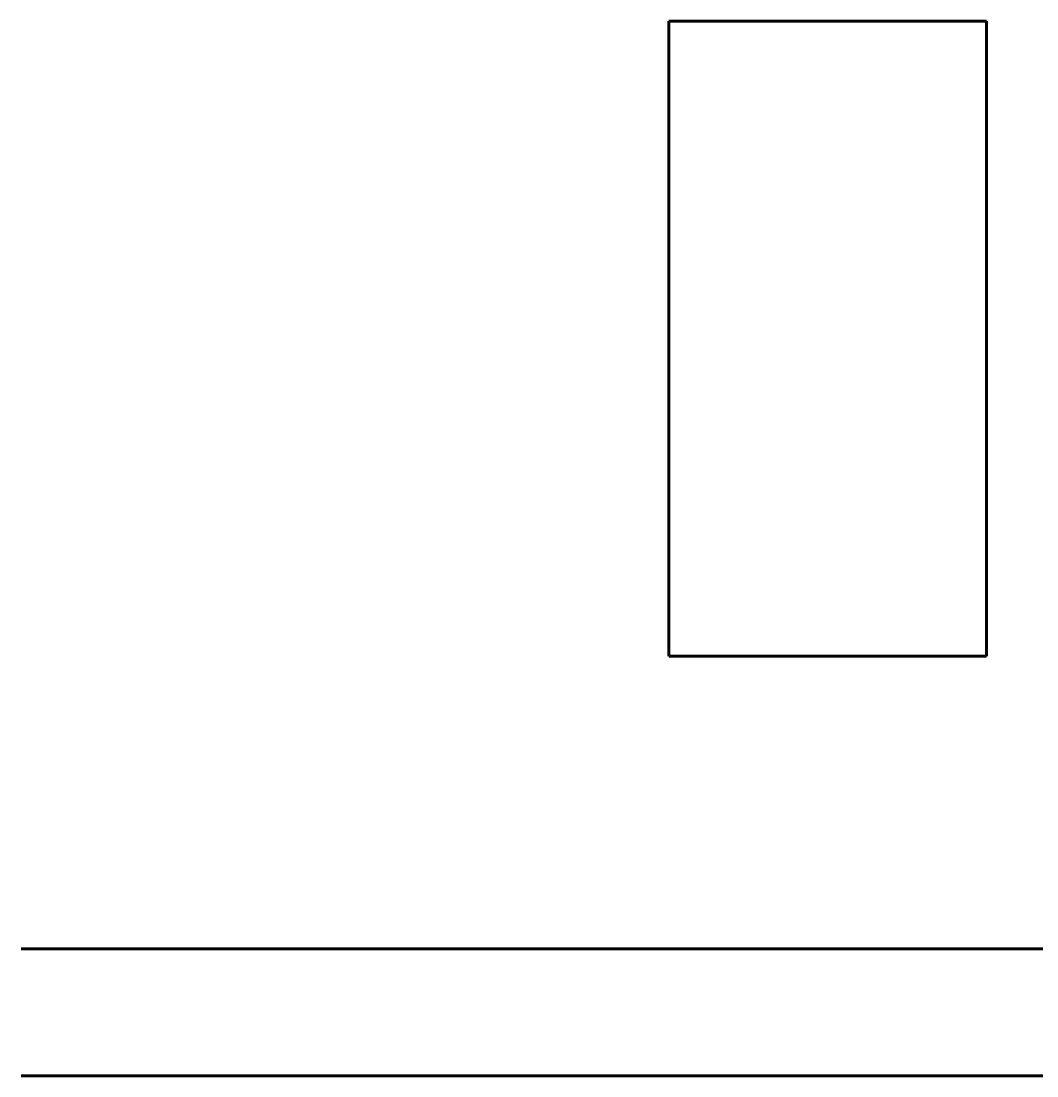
# Model space of a CAD drawing. Extents: x 0 to 297, y 0 to 292.
# Drawn here: x 212.642 to 216.642, y 68.519 to 72.672 of the extents above; entities that cross this region are included whole.
import ezdxf

# ---------------------------------------------------------------- set-up
doc = ezdxf.new("R2010")
doc.units = 0
doc.header["$MEASUREMENT"] = 0
doc.linetypes.add('K5LT_BASIC', pattern=[0])
doc.layers.add('Системный слой', color=7, linetype='Continuous')

# ---------------------------------------------------------------- blocks, each defined once
blk = doc.blocks.new('*U')
at = {"layer": 'Системный слой', "linetype": 'K5LT_BASIC', "lineweight": 60}
for p, q in [((216.4433, 72.6718), (215.1933, 72.6718)), ((215.1933, 72.6718), (215.1933, 70.1718)), ((216.4433, 70.1718), (216.4433, 72.6718)), ((215.1933, 70.1718), (216.4433, 70.1718))]:
    blk.add_line(p, q, dxfattribs=at)

msp = doc.modelspace()

# ---------------------------------------------------------------- linework, layer by layer
at = {"layer": 'Системный слой', "linetype": 'K5LT_BASIC', "lineweight": 60}
for p, q in [((212.6422, 69.019), (218.6422, 69.019)), ((218.642, 68.5189), (212.642, 68.5189))]:
    msp.add_line(p, q, dxfattribs=at)

# ---------------------------------------------------------------- block references
at = {"layer": 'Системный слой'}
msp.add_blockref('*U', (0, 0), dxfattribs=at)
msp.add_blockref('*U', (0, 0), dxfattribs=at)
msp.add_blockref('*U', (0, 0), dxfattribs=at)
msp.add_blockref('*U', (0, 0), dxfattribs=at)
msp.add_blockref('*U', (0, 0), dxfattribs=at)
msp.add_blockref('*U', (0, 0), dxfattribs=at)
msp.add_blockref('*U', (0, 0), dxfattribs=at)
msp.add_blockref('*U', (0, 0), dxfattribs=at)
msp.add_blockref('*U', (0, 0), dxfattribs=at)
msp.add_blockref('*U', (0, 0), dxfattribs=at)
msp.add_blockref('*U', (0, 0), dxfattribs=at)
msp.add_blockref('*U', (0, 0), dxfattribs=at)
msp.add_blockref('*U', (0, 0), dxfattribs=at)
msp.add_blockref('*U', (0, 0), dxfattribs=at)
msp.add_blockref('*U', (0, 0), dxfattribs=at)
msp.add_blockref('*U', (0, 0), dxfattribs=at)
msp.add_blockref('*U', (0, 0), dxfattribs=at)
msp.add_blockref('*U', (0, 0), dxfattribs=at)
msp.add_blockref('*U', (0, 0), dxfattribs=at)
msp.add_blockref('*U', (0, 0), dxfattribs=at)
msp.add_blockref('*U', (0, 0), dxfattribs=at)
msp.add_blockref('*U', (0, 0), dxfattribs=at)
msp.add_blockref('*U', (0, 0), dxfattribs=at)
msp.add_blockref('*U', (0, 0), dxfattribs=at)
msp.add_blockref('*U', (0, 0), dxfattribs=at)
msp.add_blockref('*U', (0, 0), dxfattribs=at)
msp.add_blockref('*U', (0, 0), dxfattribs=at)
msp.add_blockref('*U', (0, 0), dxfattribs=at)
msp.add_blockref('*U', (0, 0), dxfattribs=at)
msp.add_blockref('*U', (0, 0), dxfattribs=at)
msp.add_blockref('*U', (0, 0), dxfattribs=at)
msp.add_blockref('*U', (0, 0), dxfattribs=at)
msp.add_blockref('*U', (0, 0), dxfattribs=at)
msp.add_blockref('*U', (0, 0), dxfattribs=at)
msp.add_blockref('*U', (0, 0), dxfattribs=at)
msp.add_blockref('*U', (0, 0), dxfattribs=at)
msp.add_blockref('*U', (0, 0), dxfattribs=at)
msp.add_blockref('*U', (0, 0), dxfattribs=at)
msp.add_blockref('*U', (0, 0), dxfattribs=at)
msp.add_blockref('*U', (0, 0), dxfattribs=at)
msp.add_blockref('*U', (0, 0), dxfattribs=at)
msp.add_blockref('*U', (0, 0), dxfattribs=at)
msp.add_blockref('*U', (0, 0), dxfattribs=at)
msp.add_blockref('*U', (0, 0), dxfattribs=at)
msp.add_blockref('*U', (0, 0), dxfattribs=at)
msp.add_blockref('*U', (0, 0), dxfattribs=at)
msp.add_blockref('*U', (0, 0), dxfattribs=at)
msp.add_blockref('*U', (0, 0), dxfattribs=at)
msp.add_blockref('*U', (0, 0), dxfattribs=at)
msp.add_blockref('*U', (0, 0), dxfattribs=at)
msp.add_blockref('*U', (0, 0), dxfattribs=at)
msp.add_blockref('*U', (0, 0), dxfattribs=at)
msp.add_blockref('*U', (0, 0), dxfattribs=at)
msp.add_blockref('*U', (0, 0), dxfattribs=at)
msp.add_blockref('*U', (0, 0), dxfattribs=at)
msp.add_blockref('*U', (0, 0), dxfattribs=at)
msp.add_blockref('*U', (0, 0), dxfattribs=at)
msp.add_blockref('*U', (0, 0), dxfattribs=at)
msp.add_blockref('*U', (0, 0), dxfattribs=at)
msp.add_blockref('*U', (0, 0), dxfattribs=at)
msp.add_blockref('*U', (0, 0), dxfattribs=at)
msp.add_blockref('*U', (0, 0), dxfattribs=at)
msp.add_blockref('*U', (0, 0), dxfattribs=at)
msp.add_blockref('*U', (0, 0), dxfattribs=at)
msp.add_blockref('*U', (0, 0), dxfattribs=at)
msp.add_blockref('*U', (0, 0), dxfattribs=at)
msp.add_blockref('*U', (0, 0), dxfattribs=at)
msp.add_blockref('*U', (0, 0), dxfattribs=at)
msp.add_blockref('*U', (0, 0), dxfattribs=at)
msp.add_blockref('*U', (0, 0), dxfattribs=at)
msp.add_blockref('*U', (0, 0), dxfattribs=at)
msp.add_blockref('*U', (0, 0), dxfattribs=at)
msp.add_blockref('*U', (0, 0), dxfattribs=at)
msp.add_blockref('*U', (0, 0), dxfattribs=at)
msp.add_blockref('*U', (0, 0), dxfattribs=at)
msp.add_blockref('*U', (0, 0), dxfattribs=at)
msp.add_blockref('*U', (0, 0), dxfattribs=at)
msp.add_blockref('*U', (0, 0), dxfattribs=at)
msp.add_blockref('*U', (0, 0), dxfattribs=at)
msp.add_blockref('*U', (0, 0), dxfattribs=at)
msp.add_blockref('*U', (0, 0), dxfattribs=at)
msp.add_blockref('*U', (0, 0), dxfattribs=at)
msp.add_blockref('*U', (0, 0), dxfattribs=at)
msp.add_blockref('*U', (0, 0), dxfattribs=at)
msp.add_blockref('*U', (0, 0), dxfattribs=at)
msp.add_blockref('*U', (0, 0), dxfattribs=at)
msp.add_blockref('*U', (0, 0), dxfattribs=at)
msp.add_blockref('*U', (0, 0), dxfattribs=at)
msp.add_blockref('*U', (0, 0), dxfattribs=at)
msp.add_blockref('*U', (0, 0), dxfattribs=at)
msp.add_blockref('*U', (0, 0), dxfattribs=at)
msp.add_blockref('*U', (0, 0), dxfattribs=at)
msp.add_blockref('*U', (0, 0), dxfattribs=at)
msp.add_blockref('*U', (0, 0), dxfattribs=at)
msp.add_blockref('*U', (0, 0), dxfattribs=at)
msp.add_blockref('*U', (0, 0), dxfattribs=at)
msp.add_blockref('*U', (0, 0), dxfattribs=at)
msp.add_blockref('*U', (0, 0), dxfattribs=at)
msp.add_blockref('*U', (0, 0), dxfattribs=at)
msp.add_blockref('*U', (0, 0), dxfattribs=at)
msp.add_blockref('*U', (0, 0), dxfattribs=at)
msp.add_blockref('*U', (0, 0), dxfattribs=at)
msp.add_blockref('*U', (0, 0), dxfattribs=at)
msp.add_blockref('*U', (0, 0), dxfattribs=at)
msp.add_blockref('*U', (0, 0), dxfattribs=at)
msp.add_blockref('*U', (0, 0), dxfattribs=at)
msp.add_blockref('*U', (0, 0), dxfattribs=at)
msp.add_blockref('*U', (0, 0), dxfattribs=at)
msp.add_blockref('*U', (0, 0), dxfattribs=at)
msp.add_blockref('*U', (0, 0), dxfattribs=at)
msp.add_blockref('*U', (0, 0), dxfattribs=at)
msp.add_blockref('*U', (0, 0), dxfattribs=at)
msp.add_blockref('*U', (0, 0), dxfattribs=at)
msp.add_blockref('*U', (0, 0), dxfattribs=at)
msp.add_blockref('*U', (0, 0), dxfattribs=at)
msp.add_blockref('*U', (0, 0), dxfattribs=at)
msp.add_blockref('*U', (0, 0), dxfattribs=at)
msp.add_blockref('*U', (0, 0), dxfattribs=at)
msp.add_blockref('*U', (0, 0), dxfattribs=at)
msp.add_blockref('*U', (0, 0), dxfattribs=at)
msp.add_blockref('*U', (0, 0), dxfattribs=at)
msp.add_blockref('*U', (0, 0), dxfattribs=at)
msp.add_blockref('*U', (0, 0), dxfattribs=at)
msp.add_blockref('*U', (0, 0), dxfattribs=at)
msp.add_blockref('*U', (0, 0), dxfattribs=at)
msp.add_blockref('*U', (0, 0), dxfattribs=at)
msp.add_blockref('*U', (0, 0), dxfattribs=at)
msp.add_blockref('*U', (0, 0), dxfattribs=at)
msp.add_blockref('*U', (0, 0), dxfattribs=at)
msp.add_blockref('*U', (0, 0), dxfattribs=at)
msp.add_blockref('*U', (0, 0), dxfattribs=at)
msp.add_blockref('*U', (0, 0), dxfattribs=at)
msp.add_blockref('*U', (0, 0), dxfattribs=at)
msp.add_blockref('*U', (0, 0), dxfattribs=at)
msp.add_blockref('*U', (0, 0), dxfattribs=at)
msp.add_blockref('*U', (0, 0), dxfattribs=at)
msp.add_blockref('*U', (0, 0), dxfattribs=at)
msp.add_blockref('*U', (0, 0), dxfattribs=at)
msp.add_blockref('*U', (0, 0), dxfattribs=at)
msp.add_blockref('*U', (0, 0), dxfattribs=at)
msp.add_blockref('*U', (0, 0), dxfattribs=at)
msp.add_blockref('*U', (0, 0), dxfattribs=at)
msp.add_blockref('*U', (0, 0), dxfattribs=at)
msp.add_blockref('*U', (0, 0), dxfattribs=at)
msp.add_blockref('*U', (0, 0), dxfattribs=at)
msp.add_blockref('*U', (0, 0), dxfattribs=at)
msp.add_blockref('*U', (0, 0), dxfattribs=at)
msp.add_blockref('*U', (0, 0), dxfattribs=at)
msp.add_blockref('*U', (0, 0), dxfattribs=at)
msp.add_blockref('*U', (0, 0), dxfattribs=at)
msp.add_blockref('*U', (0, 0), dxfattribs=at)
msp.add_blockref('*U', (0, 0), dxfattribs=at)
msp.add_blockref('*U', (0, 0), dxfattribs=at)
msp.add_blockref('*U', (0, 0), dxfattribs=at)
msp.add_blockref('*U', (0, 0), dxfattribs=at)
msp.add_blockref('*U', (0, 0), dxfattribs=at)
msp.add_blockref('*U', (0, 0), dxfattribs=at)
msp.add_blockref('*U', (0, 0), dxfattribs=at)
msp.add_blockref('*U', (0, 0), dxfattribs=at)
msp.add_blockref('*U', (0, 0), dxfattribs=at)
msp.add_blockref('*U', (0, 0), dxfattribs=at)
msp.add_blockref('*U', (0, 0), dxfattribs=at)
msp.add_blockref('*U', (0, 0), dxfattribs=at)
msp.add_blockref('*U', (0, 0), dxfattribs=at)
msp.add_blockref('*U', (0, 0), dxfattribs=at)
msp.add_blockref('*U', (0, 0), dxfattribs=at)
msp.add_blockref('*U', (0, 0), dxfattribs=at)
msp.add_blockref('*U', (0, 0), dxfattribs=at)
msp.add_blockref('*U', (0, 0), dxfattribs=at)
msp.add_blockref('*U', (0, 0), dxfattribs=at)
msp.add_blockref('*U', (0, 0), dxfattribs=at)
msp.add_blockref('*U', (0, 0), dxfattribs=at)
msp.add_blockref('*U', (0, 0), dxfattribs=at)
msp.add_blockref('*U', (0, 0), dxfattribs=at)
msp.add_blockref('*U', (0, 0), dxfattribs=at)
msp.add_blockref('*U', (0, 0), dxfattribs=at)
msp.add_blockref('*U', (0, 0), dxfattribs=at)
msp.add_blockref('*U', (0, 0), dxfattribs=at)
msp.add_blockref('*U', (0, 0), dxfattribs=at)
msp.add_blockref('*U', (0, 0), dxfattribs=at)
msp.add_blockref('*U', (0, 0), dxfattribs=at)
msp.add_blockref('*U', (0, 0), dxfattribs=at)
msp.add_blockref('*U', (0, 0), dxfattribs=at)
msp.add_blockref('*U', (0, 0), dxfattribs=at)
msp.add_blockref('*U', (0, 0), dxfattribs=at)
msp.add_blockref('*U', (0, 0), dxfattribs=at)
msp.add_blockref('*U', (0, 0), dxfattribs=at)
msp.add_blockref('*U', (0, 0), dxfattribs=at)
msp.add_blockref('*U', (0, 0), dxfattribs=at)
msp.add_blockref('*U', (0, 0), dxfattribs=at)
msp.add_blockref('*U', (0, 0), dxfattribs=at)
msp.add_blockref('*U', (0, 0), dxfattribs=at)
msp.add_blockref('*U', (0, 0), dxfattribs=at)
msp.add_blockref('*U', (0, 0), dxfattribs=at)
msp.add_blockref('*U', (0, 0), dxfattribs=at)
msp.add_blockref('*U', (0, 0), dxfattribs=at)
msp.add_blockref('*U', (0, 0), dxfattribs=at)
msp.add_blockref('*U', (0, 0), dxfattribs=at)
msp.add_blockref('*U', (0, 0), dxfattribs=at)
msp.add_blockref('*U', (0, 0), dxfattribs=at)
msp.add_blockref('*U', (0, 0), dxfattribs=at)
msp.add_blockref('*U', (0, 0), dxfattribs=at)
msp.add_blockref('*U', (0, 0), dxfattribs=at)
msp.add_blockref('*U', (0, 0), dxfattribs=at)
msp.add_blockref('*U', (0, 0), dxfattribs=at)
msp.add_blockref('*U', (0, 0), dxfattribs=at)
msp.add_blockref('*U', (0, 0), dxfattribs=at)
msp.add_blockref('*U', (0, 0), dxfattribs=at)
msp.add_blockref('*U', (0, 0), dxfattribs=at)
msp.add_blockref('*U', (0, 0), dxfattribs=at)
msp.add_blockref('*U', (0, 0), dxfattribs=at)
msp.add_blockref('*U', (0, 0), dxfattribs=at)
msp.add_blockref('*U', (0, 0), dxfattribs=at)
msp.add_blockref('*U', (0, 0), dxfattribs=at)
msp.add_blockref('*U', (0, 0), dxfattribs=at)
msp.add_blockref('*U', (0, 0), dxfattribs=at)
msp.add_blockref('*U', (0, 0), dxfattribs=at)
msp.add_blockref('*U', (0, 0), dxfattribs=at)
msp.add_blockref('*U', (0, 0), dxfattribs=at)
msp.add_blockref('*U', (0, 0), dxfattribs=at)
msp.add_blockref('*U', (0, 0), dxfattribs=at)
msp.add_blockref('*U', (0, 0), dxfattribs=at)
msp.add_blockref('*U', (0, 0), dxfattribs=at)
msp.add_blockref('*U', (0, 0), dxfattribs=at)
msp.add_blockref('*U', (0, 0), dxfattribs=at)
msp.add_blockref('*U', (0, 0), dxfattribs=at)
msp.add_blockref('*U', (0, 0), dxfattribs=at)
msp.add_blockref('*U', (0, 0), dxfattribs=at)
msp.add_blockref('*U', (0, 0), dxfattribs=at)
msp.add_blockref('*U', (0, 0), dxfattribs=at)
msp.add_blockref('*U', (0, 0), dxfattribs=at)
msp.add_blockref('*U', (0, 0), dxfattribs=at)
msp.add_blockref('*U', (0, 0), dxfattribs=at)
msp.add_blockref('*U', (0, 0), dxfattribs=at)
msp.add_blockref('*U', (0, 0), dxfattribs=at)
msp.add_blockref('*U', (0, 0), dxfattribs=at)
msp.add_blockref('*U', (0, 0), dxfattribs=at)
msp.add_blockref('*U', (0, 0), dxfattribs=at)
msp.add_blockref('*U', (0, 0), dxfattribs=at)
msp.add_blockref('*U', (0, 0), dxfattribs=at)
msp.add_blockref('*U', (0, 0), dxfattribs=at)
msp.add_blockref('*U', (0, 0), dxfattribs=at)
msp.add_blockref('*U', (0, 0), dxfattribs=at)
msp.add_blockref('*U', (0, 0), dxfattribs=at)
msp.add_blockref('*U', (0, 0), dxfattribs=at)
msp.add_blockref('*U', (0, 0), dxfattribs=at)
msp.add_blockref('*U', (0, 0), dxfattribs=at)
msp.add_blockref('*U', (0, 0), dxfattribs=at)
msp.add_blockref('*U', (0, 0), dxfattribs=at)
msp.add_blockref('*U', (0, 0), dxfattribs=at)
msp.add_blockref('*U', (0, 0), dxfattribs=at)
msp.add_blockref('*U', (0, 0), dxfattribs=at)
msp.add_blockref('*U', (0, 0), dxfattribs=at)
msp.add_blockref('*U', (0, 0), dxfattribs=at)
msp.add_blockref('*U', (0, 0), dxfattribs=at)
msp.add_blockref('*U', (0, 0), dxfattribs=at)
msp.add_blockref('*U', (0, 0), dxfattribs=at)
msp.add_blockref('*U', (0, 0), dxfattribs=at)
msp.add_blockref('*U', (0, 0), dxfattribs=at)
msp.add_blockref('*U', (0, 0), dxfattribs=at)
msp.add_blockref('*U', (0, 0), dxfattribs=at)
msp.add_blockref('*U', (0, 0), dxfattribs=at)
msp.add_blockref('*U', (0, 0), dxfattribs=at)
msp.add_blockref('*U', (0, 0), dxfattribs=at)
msp.add_blockref('*U', (0, 0), dxfattribs=at)
msp.add_blockref('*U', (0, 0), dxfattribs=at)
msp.add_blockref('*U', (0, 0), dxfattribs=at)
msp.add_blockref('*U', (0, 0), dxfattribs=at)
msp.add_blockref('*U', (0, 0), dxfattribs=at)
msp.add_blockref('*U', (0, 0), dxfattribs=at)
msp.add_blockref('*U', (0, 0), dxfattribs=at)
msp.add_blockref('*U', (0, 0), dxfattribs=at)
msp.add_blockref('*U', (0, 0), dxfattribs=at)
msp.add_blockref('*U', (0, 0), dxfattribs=at)
msp.add_blockref('*U', (0, 0), dxfattribs=at)
msp.add_blockref('*U', (0, 0), dxfattribs=at)
msp.add_blockref('*U', (0, 0), dxfattribs=at)
msp.add_blockref('*U', (0, 0), dxfattribs=at)
msp.add_blockref('*U', (0, 0), dxfattribs=at)
msp.add_blockref('*U', (0, 0), dxfattribs=at)
msp.add_blockref('*U', (0, 0), dxfattribs=at)
msp.add_blockref('*U', (0, 0), dxfattribs=at)
msp.add_blockref('*U', (0, 0), dxfattribs=at)
msp.add_blockref('*U', (0, 0), dxfattribs=at)
msp.add_blockref('*U', (0, 0), dxfattribs=at)
msp.add_blockref('*U', (0, 0), dxfattribs=at)
msp.add_blockref('*U', (0, 0), dxfattribs=at)
msp.add_blockref('*U', (0, 0), dxfattribs=at)
msp.add_blockref('*U', (0, 0), dxfattribs=at)
msp.add_blockref('*U', (0, 0), dxfattribs=at)
msp.add_blockref('*U', (0, 0), dxfattribs=at)
msp.add_blockref('*U', (0, 0), dxfattribs=at)
msp.add_blockref('*U', (0, 0), dxfattribs=at)
msp.add_blockref('*U', (0, 0), dxfattribs=at)
msp.add_blockref('*U', (0, 0), dxfattribs=at)
msp.add_blockref('*U', (0, 0), dxfattribs=at)
msp.add_blockref('*U', (0, 0), dxfattribs=at)
msp.add_blockref('*U', (0, 0), dxfattribs=at)
msp.add_blockref('*U', (0, 0), dxfattribs=at)
msp.add_blockref('*U', (0, 0), dxfattribs=at)
msp.add_blockref('*U', (0, 0), dxfattribs=at)
msp.add_blockref('*U', (0, 0), dxfattribs=at)
msp.add_blockref('*U', (0, 0), dxfattribs=at)
msp.add_blockref('*U', (0, 0), dxfattribs=at)
msp.add_blockref('*U', (0, 0), dxfattribs=at)
msp.add_blockref('*U', (0, 0), dxfattribs=at)
msp.add_blockref('*U', (0, 0), dxfattribs=at)
msp.add_blockref('*U', (0, 0), dxfattribs=at)
msp.add_blockref('*U', (0, 0), dxfattribs=at)
msp.add_blockref('*U', (0, 0), dxfattribs=at)
msp.add_blockref('*U', (0, 0), dxfattribs=at)
msp.add_blockref('*U', (0, 0), dxfattribs=at)
msp.add_blockref('*U', (0, 0), dxfattribs=at)
msp.add_blockref('*U', (0, 0), dxfattribs=at)
msp.add_blockref('*U', (0, 0), dxfattribs=at)
msp.add_blockref('*U', (0, 0), dxfattribs=at)
msp.add_blockref('*U', (0, 0), dxfattribs=at)
msp.add_blockref('*U', (0, 0), dxfattribs=at)
msp.add_blockref('*U', (0, 0), dxfattribs=at)
msp.add_blockref('*U', (0, 0), dxfattribs=at)
msp.add_blockref('*U', (0, 0), dxfattribs=at)
msp.add_blockref('*U', (0, 0), dxfattribs=at)
msp.add_blockref('*U', (0, 0), dxfattribs=at)
msp.add_blockref('*U', (0, 0), dxfattribs=at)
msp.add_blockref('*U', (0, 0), dxfattribs=at)
msp.add_blockref('*U', (0, 0), dxfattribs=at)
msp.add_blockref('*U', (0, 0), dxfattribs=at)
msp.add_blockref('*U', (0, 0), dxfattribs=at)
msp.add_blockref('*U', (0, 0), dxfattribs=at)
msp.add_blockref('*U', (0, 0), dxfattribs=at)
msp.add_blockref('*U', (0, 0), dxfattribs=at)
msp.add_blockref('*U', (0, 0), dxfattribs=at)
msp.add_blockref('*U', (0, 0), dxfattribs=at)
msp.add_blockref('*U', (0, 0), dxfattribs=at)
msp.add_blockref('*U', (0, 0), dxfattribs=at)
msp.add_blockref('*U', (0, 0), dxfattribs=at)
msp.add_blockref('*U', (0, 0), dxfattribs=at)
msp.add_blockref('*U', (0, 0), dxfattribs=at)
msp.add_blockref('*U', (0, 0), dxfattribs=at)
msp.add_blockref('*U', (0, 0), dxfattribs=at)
msp.add_blockref('*U', (0, 0), dxfattribs=at)
msp.add_blockref('*U', (0, 0), dxfattribs=at)
msp.add_blockref('*U', (0, 0), dxfattribs=at)
msp.add_blockref('*U', (0, 0), dxfattribs=at)
msp.add_blockref('*U', (0, 0), dxfattribs=at)
msp.add_blockref('*U', (0, 0), dxfattribs=at)
msp.add_blockref('*U', (0, 0), dxfattribs=at)
msp.add_blockref('*U', (0, 0), dxfattribs=at)
msp.add_blockref('*U', (0, 0), dxfattribs=at)
msp.add_blockref('*U', (0, 0), dxfattribs=at)
msp.add_blockref('*U', (0, 0), dxfattribs=at)
msp.add_blockref('*U', (0, 0), dxfattribs=at)
msp.add_blockref('*U', (0, 0), dxfattribs=at)
msp.add_blockref('*U', (0, 0), dxfattribs=at)
msp.add_blockref('*U', (0, 0), dxfattribs=at)
msp.add_blockref('*U', (0, 0), dxfattribs=at)
msp.add_blockref('*U', (0, 0), dxfattribs=at)
msp.add_blockref('*U', (0, 0), dxfattribs=at)
msp.add_blockref('*U', (0, 0), dxfattribs=at)
msp.add_blockref('*U', (0, 0), dxfattribs=at)
msp.add_blockref('*U', (0, 0), dxfattribs=at)
msp.add_blockref('*U', (0, 0), dxfattribs=at)
msp.add_blockref('*U', (0, 0), dxfattribs=at)
msp.add_blockref('*U', (0, 0), dxfattribs=at)

doc.saveas('drawing.dxf')
